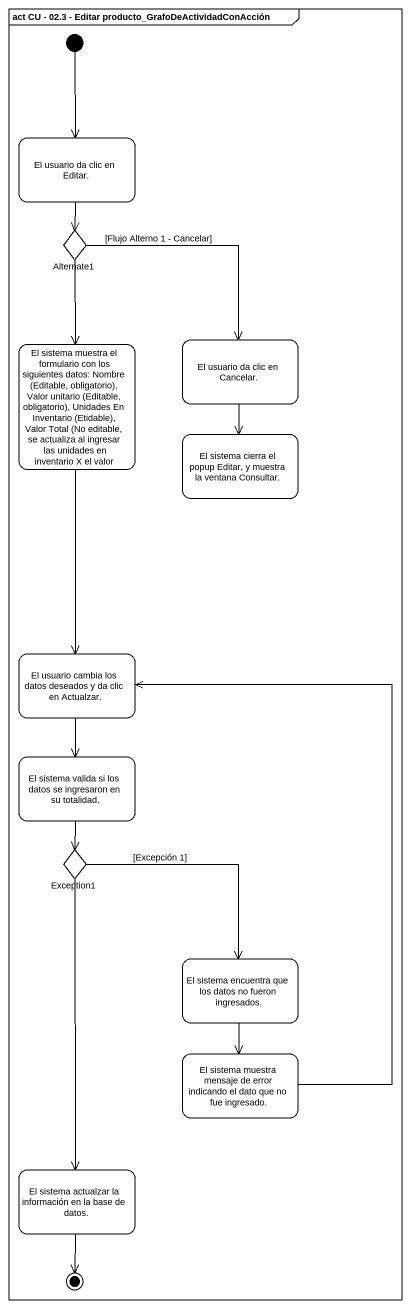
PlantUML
@startuml
mainframe act CU - 02.3 - Editar producto_GrafoDeActividadConAcción
hide empty description
state "El usuario da clic en Editar." as El_usuario_da_clic_en_Editar
state Alternate1 <<choice>>
state "El sistema muestra el formulario con los siguientes datos: Nombre (Editable, obligatorio), Valor unitario (Editable, obligatorio), Unidades En Inventario (Etidable), Valor Total (No editable, se actualiza al ingresar las unidades en inventario X el valor" as El_sistema_muestra_el
state "El usuario da clic en Cancelar." as El_usuario_da_clic_en
state "El sistema cierra el popup Editar, y muestra la ventana Consultar." as El_sistema_cierra_el_popup
state "El usuario cambia los datos deseados y da clic en Actualzar." as El_usuario_cambia_los_datos
state "El sistema valida si los datos se ingresaron en su totalidad." as El_sistema_valida_si_los
state Exception1 <<choice>>
state "El sistema encuentra que los datos no fueron ingresados." as El_sistema_encuentra_que
state "El sistema muestra mensaje de error indicando el dato que no fue ingresado." as El_sistema_muestra_mensaje
state "El sistema actualzar la información en la base de datos." as El_sistema_actualzar_la
[*] --> El_usuario_da_clic_en_Editar
El_usuario_da_clic_en_Editar --> Alternate1
Alternate1 --> El_sistema_muestra_el
Alternate1 --> El_usuario_da_clic_en : [Flujo Alterno 1 - Cancelar]
El_sistema_muestra_el --> El_usuario_cambia_los_datos
El_usuario_da_clic_en --> El_sistema_cierra_el_popup
El_usuario_cambia_los_datos --> El_sistema_valida_si_los
El_sistema_valida_si_los --> Exception1
Exception1 --> El_sistema_encuentra_que : [Excepción 1]
Exception1 --> El_sistema_actualzar_la
El_sistema_encuentra_que --> El_sistema_muestra_mensaje
El_sistema_muestra_mensaje -up-> El_usuario_cambia_los_datos
El_sistema_actualzar_la --> [*]
@enduml
